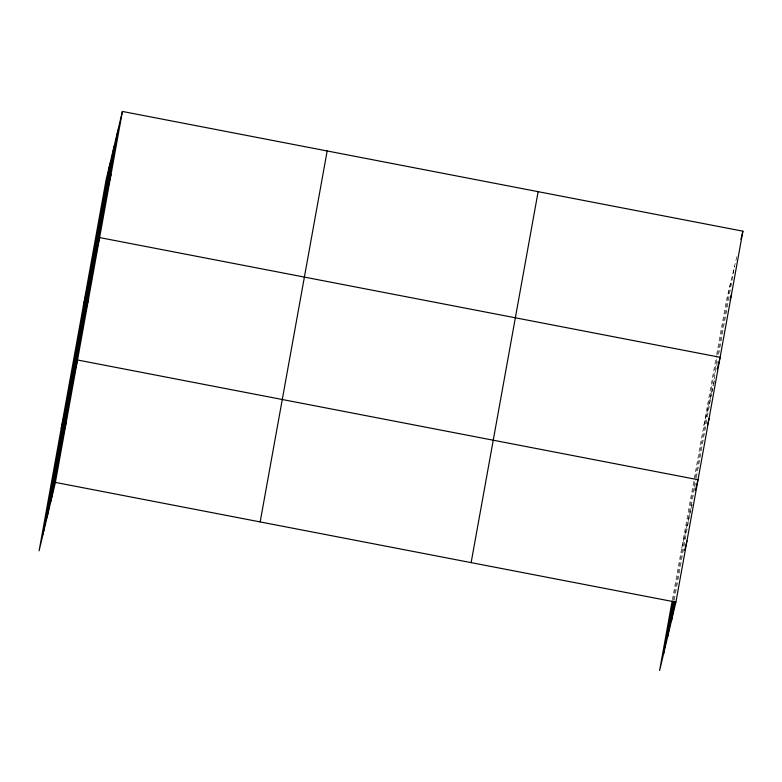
<?xml version="1.0" encoding="UTF-8"?>
<svg xmlns="http://www.w3.org/2000/svg" width="782" height="782" viewBox="0 0 782 782"><rect width="100%" height="100%" fill="white"/><g stroke="black" fill="none" stroke-linecap="round" stroke-linejoin="round"><path stroke-width="0.59" stroke-dasharray="3.91 2.93" d="M672.393 599.735L716.498 355.507M716.713 354.314L726.605 299.584L737.064 255.665M673.273 600.107L695.159 478.887M695.384 477.694L716.762 359.309M717.622 354.549L730.515 283.152M674.27 599.98L694.426 488.369M694.641 487.166L696.166 478.77M696.381 477.567L711.552 393.551M711.767 392.359L717.573 360.228M718.648 354.275L734.552 266.232M703.82 425.711L713.448 385.311M713.722 384.138L714.562 380.619M681.708 548.123L692.178 504.204"/><path stroke-width="1.17" d="M43.01 534.399L110.018 163.438M47.047 517.469L114.045 146.508M50.957 501.037L117.965 130.076M122.403 111.455L106.098 179.87L39.1 550.821L55.395 482.416L122.403 111.455L742.9 231.179L675.902 602.13L659.597 670.545L672.178 600.938M260.162 521.926L327.169 150.965M471.135 562.629L538.133 191.668M663.517 654.114L673.058 601.309M667.545 637.183L674.055 601.182M671.464 620.761L674.934 601.553M106.577 193.144L111.005 174.523M83.322 305.987L99.617 237.581L720.124 357.306L717.348 368.938M84.124 317.414L88.561 298.792M61.211 428.409L77.506 359.994L698.013 479.718L695.511 490.197M62.013 439.826L66.45 421.205M740.955 239.321L742.9 231.179M730.124 300.063L731.512 294.237M707.397 425.496L709.069 418.507M684.739 550.235L686.958 540.929M55.395 482.416L675.902 602.13"/></g></svg>
